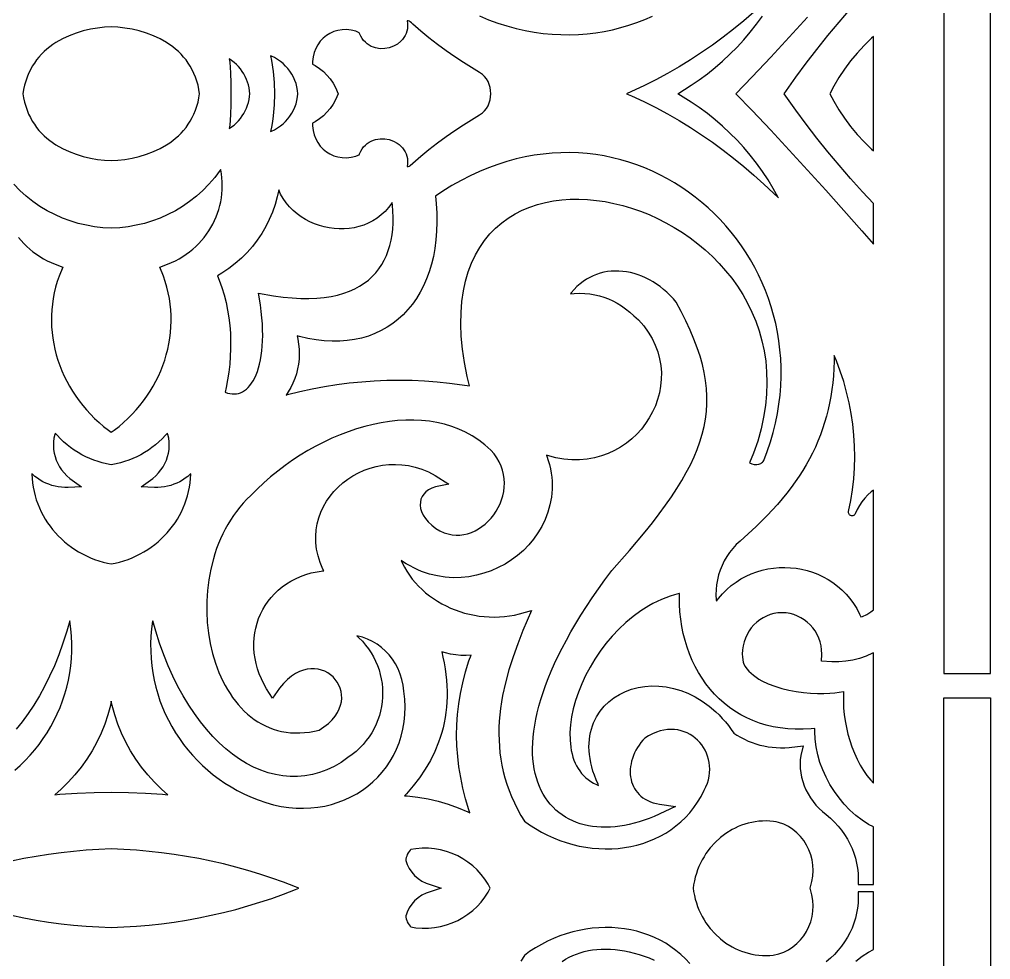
# Model space of a CAD drawing. Extents: x -375 to 375, y -1025 to 1025.
# Drawn here: x -207.8 to -125, y -717.9 to -637.7 of the extents above; entities that cross this region are included whole.
import ezdxf

# ---------------------------------------------------------------- set-up
doc = ezdxf.new("R2010")
doc.units = 0
doc.layers.add('LAYER_10', color=1, linetype='CONTINUOUS')

msp = doc.modelspace()

# ---------------------------------------------------------------- linework, layer by layer
at = {"layer": 'LAYER_10'}
for points in [[(-129.002, -693.463), (-125.002, -693.463), (-125.002, -464.039), (-129.002, -464.039)], [(-178.724, -639.09), (-178.821, -638.876), (-178.849, -638.795), (-179.145, -638.678), (-179.547, -638.577), (-179.939, -638.533), (-180.319, -638.542), (-180.683, -638.6), (-181.03, -638.705), (-181.356, -638.854), (-181.658, -639.043), (-181.933, -639.269), (-182.178, -639.53), (-182.389, -639.823), (-182.563, -640.144), (-182.697, -640.49), (-182.788, -640.859), (-182.832, -641.249), (-182.828, -641.491), (-182.615, -641.601), (-182.251, -641.839), (-181.914, -642.111), (-181.607, -642.415), (-181.33, -642.746), (-181.085, -643.104), (-180.875, -643.485), (-180.652, -643.999), (-180.875, -644.512), (-181.085, -644.893), (-181.33, -645.251), (-181.607, -645.583), (-181.914, -645.886), (-182.251, -646.158), (-182.615, -646.396), (-182.828, -646.507), (-182.832, -646.749), (-182.788, -647.138), (-182.697, -647.508), (-182.563, -647.854), (-182.389, -648.175), (-182.178, -648.467), (-181.933, -648.728), (-181.658, -648.955), (-181.356, -649.144), (-181.03, -649.292), (-180.683, -649.398), (-180.319, -649.456), (-179.939, -649.465), (-179.547, -649.421), (-179.141, -649.319), (-178.941, -649.248), (-178.851, -649.209), (-178.821, -649.121), (-178.724, -648.908), (-178.609, -648.714), (-178.478, -648.538), (-178.332, -648.383), (-178.174, -648.248), (-178.006, -648.132), (-177.829, -648.037), (-177.645, -647.96), (-177.451, -647.901), (-177.072, -647.84), (-176.683, -647.845), (-176.301, -647.914), (-175.936, -648.044), (-175.603, -648.228), (-175.442, -648.348), (-175.296, -648.478), (-175.163, -648.623), (-175.044, -648.781), (-174.942, -648.953), (-174.857, -649.138), (-174.792, -649.335), (-174.748, -649.543), (-174.728, -649.76), (-174.733, -649.985), (-174.761, -650.211), (-174.731, -650.214), (-174.67, -650.204), (-174.593, -650.172), (-174.508, -650.12), (-174.279, -649.92), (-173.61, -649.337), (-172.903, -648.763), (-172.173, -648.204), (-171.431, -647.666), (-170.689, -647.152), (-169.956, -646.666), (-168.581, -645.808), (-168.348, -645.643), (-168.156, -645.459), (-167.995, -645.252), (-167.863, -645.025), (-167.76, -644.782), (-167.688, -644.528), (-167.646, -644.267), (-167.635, -643.999), (-167.646, -643.731), (-167.688, -643.47), (-167.76, -643.215), (-167.863, -642.972), (-167.995, -642.746), (-168.156, -642.539), (-168.348, -642.355), (-168.581, -642.19), (-169.956, -641.332), (-170.689, -640.846), (-171.431, -640.332), (-172.173, -639.794), (-172.903, -639.235), (-173.61, -638.66), (-174.284, -638.073), (-174.402, -637.961), (-174.502, -637.881), (-174.593, -637.825), (-174.67, -637.794), (-174.731, -637.783), (-174.761, -637.786), (-174.733, -638.012), (-174.728, -638.238), (-174.748, -638.455), (-174.792, -638.663), (-174.857, -638.86), (-174.942, -639.045), (-175.044, -639.217), (-175.163, -639.375), (-175.301, -639.525), (-175.597, -639.766), (-175.936, -639.954), (-176.301, -640.084), (-176.683, -640.152), (-177.072, -640.158), (-177.451, -640.097), (-177.645, -640.037), (-177.829, -639.961), (-178.006, -639.865), (-178.174, -639.75), (-178.332, -639.615), (-178.478, -639.459), (-178.609, -639.284)], [(-193.627, -641.122), (-193.831, -640.871), (-194.047, -640.634), (-194.274, -640.41), (-194.511, -640.199), (-194.756, -640.002), (-195.282, -639.639), (-195.835, -639.325), (-196.412, -639.056), (-197.008, -638.83), (-197.614, -638.646), (-198.224, -638.502), (-198.832, -638.395), (-199.43, -638.323), (-200, -638.286), (-200.57, -638.323), (-201.168, -638.395), (-201.776, -638.502), (-202.386, -638.646), (-202.992, -638.83), (-203.588, -639.056), (-204.165, -639.325), (-204.721, -639.64), (-204.984, -639.813), (-205.241, -640), (-205.489, -640.199), (-205.726, -640.41), (-205.953, -640.634), (-206.169, -640.871), (-206.372, -641.122), (-206.563, -641.386), (-206.74, -641.664), (-206.903, -641.956), (-207.051, -642.263), (-207.184, -642.586), (-207.3, -642.925), (-207.398, -643.279), (-207.479, -643.651), (-207.534, -643.999), (-207.479, -644.347), (-207.398, -644.718), (-207.3, -645.073), (-207.184, -645.411), (-207.051, -645.734), (-206.903, -646.042), (-206.74, -646.334), (-206.563, -646.612), (-206.372, -646.876), (-206.169, -647.126), (-205.953, -647.364), (-205.726, -647.588), (-205.489, -647.799), (-205.244, -647.995), (-204.718, -648.359), (-204.165, -648.673), (-203.588, -648.942), (-202.992, -649.168), (-202.386, -649.352), (-201.776, -649.496), (-201.168, -649.603), (-200.57, -649.674), (-200, -649.712), (-199.43, -649.674), (-198.832, -649.603), (-198.224, -649.496), (-197.614, -649.352), (-197.008, -649.168), (-196.412, -648.942), (-195.835, -648.673), (-195.279, -648.357), (-195.016, -648.184), (-194.759, -647.998), (-194.511, -647.799), (-194.274, -647.588), (-194.047, -647.364), (-193.831, -647.126), (-193.627, -646.876), (-193.437, -646.612), (-193.26, -646.334), (-193.097, -646.042), (-192.949, -645.734), (-192.816, -645.411), (-192.7, -645.073), (-192.602, -644.718), (-192.521, -644.347), (-192.466, -643.999), (-192.521, -643.651), (-192.602, -643.279), (-192.7, -642.925), (-192.816, -642.586), (-192.949, -642.263), (-193.097, -641.956), (-193.26, -641.664), (-193.437, -641.386)], [(-135.792, -648.112), (-135.167, -648.727), (-135.002, -648.874), (-135.002, -643.999), (-135.002, -639.124), (-135.167, -639.27), (-135.792, -639.885), (-136.383, -640.529), (-136.939, -641.201), (-137.459, -641.899), (-137.941, -642.622), (-138.385, -643.369), (-138.716, -643.999), (-138.385, -644.629), (-137.941, -645.375), (-137.459, -646.098), (-136.939, -646.796), (-136.383, -647.468)], [(-188.249, -644.491), (-188.208, -644.237), (-188.186, -643.999), (-188.208, -643.76), (-188.249, -643.507), (-188.307, -643.258), (-188.381, -643.014), (-188.472, -642.775), (-188.578, -642.543), (-188.7, -642.317), (-188.837, -642.1), (-188.989, -641.891), (-189.155, -641.692), (-189.334, -641.503), (-189.528, -641.325), (-189.734, -641.158), (-189.935, -641.017), (-189.902, -641.31), (-189.835, -642.207), (-189.801, -643.105), (-189.8, -643.999), (-189.801, -644.893), (-189.835, -645.791), (-189.902, -646.688), (-189.935, -646.981), (-189.734, -646.84), (-189.528, -646.673), (-189.334, -646.495), (-189.155, -646.306), (-188.989, -646.106), (-188.837, -645.897), (-188.7, -645.68), (-188.578, -645.455), (-188.472, -645.223), (-188.381, -644.984), (-188.307, -644.74)], [(-186.407, -647.234), (-186.339, -647.207), (-186.074, -647.075), (-185.82, -646.923), (-185.579, -646.753), (-185.352, -646.565), (-185.14, -646.361), (-184.944, -646.142), (-184.766, -645.908), (-184.605, -645.662), (-184.464, -645.404), (-184.343, -645.136), (-184.244, -644.858), (-184.166, -644.572), (-184.112, -644.279), (-184.084, -643.999), (-184.112, -643.718), (-184.166, -643.425), (-184.244, -643.139), (-184.343, -642.862), (-184.464, -642.593), (-184.605, -642.336), (-184.766, -642.089), (-184.944, -641.856), (-185.14, -641.637), (-185.352, -641.432), (-185.579, -641.245), (-185.82, -641.074), (-186.074, -640.923), (-186.339, -640.791), (-186.407, -640.763), (-186.329, -641.158), (-186.194, -642.1), (-186.115, -643.047), (-186.081, -643.999), (-186.115, -644.951), (-186.194, -645.895), (-186.254, -646.37), (-186.33, -646.842)], [(-144.201, -670.597), (-144.358, -671.591), (-144.579, -672.604), (-144.868, -673.635), (-145.225, -674.683), (-145.554, -675.501), (-145.359, -675.584), (-145.153, -675.633), (-144.953, -675.643), (-144.759, -675.613), (-144.681, -675.587), (-144.603, -675.549), (-144.53, -675.502), (-144.462, -675.444), (-144.401, -675.376), (-144.355, -675.309), (-144.058, -674.525), (-143.787, -673.715), (-143.552, -672.906), (-143.353, -672.101), (-143.189, -671.3), (-143.059, -670.502), (-142.963, -669.71), (-142.9, -668.923), (-142.869, -668.142), (-142.87, -667.368), (-142.901, -666.601), (-142.964, -665.841), (-143.056, -665.091), (-143.177, -664.349), (-143.327, -663.618), (-143.504, -662.896), (-143.709, -662.186), (-143.941, -661.487), (-144.198, -660.8), (-144.481, -660.126), (-144.789, -659.466), (-145.121, -658.819), (-145.477, -658.188), (-145.855, -657.572), (-146.256, -656.972), (-146.678, -656.388), (-147.121, -655.822), (-147.585, -655.274), (-148.068, -654.744), (-148.57, -654.234), (-149.091, -653.743), (-149.63, -653.273), (-150.186, -652.824), (-150.758, -652.397), (-151.346, -651.992), (-151.95, -651.61), (-152.568, -651.252), (-153.2, -650.919), (-153.845, -650.61), (-154.504, -650.326), (-155.174, -650.069), (-155.856, -649.839), (-156.548, -649.636), (-157.251, -649.461), (-157.963, -649.315), (-158.685, -649.198), (-159.414, -649.111), (-160.152, -649.055), (-160.896, -649.029), (-161.648, -649.036), (-162.405, -649.075), (-163.167, -649.147), (-163.934, -649.253), (-164.705, -649.394), (-165.48, -649.569), (-166.257, -649.781), (-167.037, -650.028), (-167.819, -650.313), (-168.601, -650.635), (-169.384, -650.996), (-170.167, -651.396), (-170.949, -651.836), (-171.73, -652.316), (-172.359, -652.737), (-172.293, -653.375), (-172.244, -654.185), (-172.231, -654.973), (-172.254, -655.739), (-172.312, -656.481), (-172.404, -657.198), (-172.531, -657.891), (-172.691, -658.557), (-172.884, -659.197), (-173.109, -659.81), (-173.366, -660.393), (-173.653, -660.948), (-173.971, -661.472), (-174.319, -661.965), (-174.695, -662.426), (-175.1, -662.854), (-175.532, -663.248), (-175.991, -663.607), (-176.476, -663.93), (-176.985, -664.216), (-177.518, -664.464), (-178.074, -664.674), (-178.651, -664.845), (-179.25, -664.976), (-179.869, -665.066), (-180.507, -665.115), (-181.163, -665.123), (-181.837, -665.088), (-182.528, -665.01), (-183.234, -664.888), (-183.957, -664.722), (-184.159, -664.664), (-184.092, -664.95), (-184.022, -665.373), (-183.982, -665.798), (-183.972, -666.223), (-183.99, -666.646), (-184.037, -667.066), (-184.113, -667.481), (-184.216, -667.891), (-184.348, -668.294), (-184.507, -668.688), (-184.693, -669.072), (-184.906, -669.445), (-185.082, -669.71), (-184.968, -669.678), (-183.925, -669.416), (-182.877, -669.185), (-181.823, -668.986), (-180.764, -668.817), (-179.701, -668.679), (-178.635, -668.572), (-177.566, -668.496), (-176.495, -668.451), (-175.423, -668.438), (-174.351, -668.455), (-173.279, -668.504), (-172.208, -668.584), (-171.139, -668.695), (-170.072, -668.837), (-169.46, -668.938), (-169.648, -668.139), (-169.878, -666.939), (-170.043, -665.791), (-170.146, -664.696), (-170.187, -663.653), (-170.171, -662.661), (-170.097, -661.72), (-169.969, -660.829), (-169.788, -659.987), (-169.556, -659.196), (-169.276, -658.453), (-168.949, -657.759), (-168.578, -657.115), (-168.165, -656.519), (-167.713, -655.971), (-167.223, -655.471), (-166.699, -655.02), (-166.144, -654.615), (-165.559, -654.258), (-164.947, -653.946), (-164.311, -653.68), (-163.653, -653.459), (-162.976, -653.282), (-162.281, -653.148), (-161.571, -653.057), (-160.849, -653.007), (-160.116, -652.998), (-159.375, -653.029), (-158.628, -653.1), (-157.877, -653.21), (-157.124, -653.358), (-156.371, -653.543), (-155.62, -653.766), (-154.875, -654.025), (-154.136, -654.319), (-153.406, -654.649), (-152.687, -655.013), (-151.981, -655.411), (-151.291, -655.842), (-150.618, -656.307), (-149.966, -656.803), (-149.335, -657.332), (-148.729, -657.891), (-148.15, -658.481), (-147.599, -659.102), (-147.08, -659.751), (-146.593, -660.43), (-146.143, -661.137), (-145.73, -661.872), (-145.358, -662.634), (-145.029, -663.422), (-144.744, -664.236), (-144.506, -665.076), (-144.319, -665.939), (-144.183, -666.827), (-144.101, -667.737), (-144.075, -668.669), (-144.108, -669.623)], [(-176.937, -658.581), (-176.723, -658.201), (-176.537, -657.803), (-176.377, -657.386), (-176.243, -656.952), (-176.135, -656.501), (-176.053, -656.035), (-175.996, -655.553), (-175.965, -655.058), (-175.958, -654.549), (-175.976, -654.029), (-176.017, -653.499), (-176.043, -653.288), (-176.07, -653.331), (-176.348, -653.704), (-176.652, -654.042), (-176.98, -654.344), (-177.328, -654.611), (-177.695, -654.844), (-178.077, -655.043), (-178.472, -655.207), (-178.879, -655.339), (-179.294, -655.437), (-179.715, -655.504), (-180.141, -655.539), (-180.568, -655.543), (-180.995, -655.516), (-181.42, -655.459), (-181.841, -655.373), (-182.255, -655.257), (-182.66, -655.112), (-183.055, -654.938), (-183.437, -654.737), (-183.803, -654.507), (-184.152, -654.249), (-184.482, -653.965), (-184.789, -653.653), (-185.072, -653.314), (-185.328, -652.949), (-185.554, -652.559), (-185.718, -652.21), (-185.847, -652.796), (-186.036, -653.457), (-186.263, -654.103), (-186.528, -654.732), (-186.832, -655.342), (-187.173, -655.931), (-187.55, -656.497), (-187.965, -657.039), (-188.415, -657.555), (-188.901, -658.042), (-189.423, -658.5), (-189.979, -658.925), (-190.569, -659.317), (-190.949, -659.534), (-190.799, -659.899), (-190.574, -660.532), (-190.379, -661.172), (-190.214, -661.817), (-190.079, -662.466), (-189.973, -663.12), (-189.894, -663.778), (-189.843, -664.438), (-189.819, -665.1), (-189.821, -665.763), (-189.848, -666.426), (-189.9, -667.089), (-189.976, -667.752), (-190.075, -668.413), (-190.198, -669.071), (-190.286, -669.474), (-190.085, -669.544), (-189.885, -669.592), (-189.691, -669.618), (-189.504, -669.622), (-189.322, -669.605), (-189.145, -669.568), (-188.973, -669.51), (-188.805, -669.431), (-188.642, -669.331), (-188.482, -669.209), (-188.327, -669.064), (-188.178, -668.896), (-188.035, -668.705), (-187.898, -668.491), (-187.77, -668.253), (-187.65, -667.992), (-187.539, -667.708), (-187.439, -667.401), (-187.35, -667.071), (-187.273, -666.719), (-187.208, -666.345), (-187.156, -665.948), (-187.118, -665.53), (-187.094, -665.091), (-187.085, -664.63), (-187.091, -664.149), (-187.113, -663.647), (-187.152, -663.125), (-187.208, -662.583), (-187.282, -662.021), (-187.442, -661.007), (-186.168, -661.235), (-185.353, -661.349), (-184.577, -661.426), (-183.838, -661.467), (-183.138, -661.474), (-182.474, -661.447), (-181.846, -661.388), (-181.255, -661.298), (-180.699, -661.178), (-180.178, -661.029), (-179.691, -660.853), (-179.238, -660.65), (-178.818, -660.423), (-178.429, -660.171), (-178.072, -659.896), (-177.745, -659.599), (-177.447, -659.28), (-177.178, -658.941)], [(-151.863, -704.809), (-153.689, -705.659), (-154.123, -705.835), (-154.552, -705.992), (-154.977, -706.131), (-155.398, -706.251), (-155.815, -706.354), (-156.228, -706.438), (-156.635, -706.504), (-157.036, -706.552), (-157.432, -706.582), (-157.821, -706.594), (-158.203, -706.588), (-158.578, -706.564), (-158.945, -706.523), (-159.303, -706.463), (-159.653, -706.385), (-159.994, -706.289), (-160.325, -706.176), (-160.646, -706.044), (-160.956, -705.894), (-161.255, -705.727), (-161.541, -705.542), (-161.815, -705.339), (-162.076, -705.119), (-162.324, -704.882), (-162.557, -704.627), (-162.775, -704.355), (-162.977, -704.067), (-163.164, -703.762), (-163.335, -703.441), (-163.488, -703.104), (-163.625, -702.752), (-163.744, -702.383), (-163.845, -702), (-163.928, -701.601), (-163.992, -701.188), (-164.037, -700.76), (-164.062, -700.317), (-164.068, -699.859), (-164.054, -699.387), (-164.02, -698.901), (-163.964, -698.4), (-163.888, -697.885), (-163.79, -697.356), (-163.67, -696.813), (-163.528, -696.255), (-163.363, -695.684), (-163.176, -695.098), (-162.964, -694.499), (-162.729, -693.886), (-162.469, -693.259), (-162.185, -692.619), (-161.876, -691.964), (-161.541, -691.296), (-161.18, -690.615), (-160.793, -689.92), (-160.379, -689.212), (-159.937, -688.49), (-159.468, -687.755), (-158.971, -687.006), (-158.446, -686.245), (-157.891, -685.47), (-157.301, -684.674), (-155.802, -682.971), (-154.461, -681.37), (-153.847, -680.602), (-153.27, -679.852), (-152.73, -679.119), (-152.229, -678.401), (-151.765, -677.698), (-151.34, -677.007), (-150.953, -676.328), (-150.605, -675.659), (-150.294, -674.998), (-150.023, -674.344), (-149.79, -673.695), (-149.595, -673.049), (-149.439, -672.406), (-149.321, -671.762), (-149.242, -671.117), (-149.202, -670.469), (-149.2, -669.815), (-149.237, -669.153), (-149.314, -668.482), (-149.43, -667.801), (-149.587, -667.106), (-149.783, -666.397), (-150.021, -665.673), (-150.299, -664.93), (-150.619, -664.169), (-150.981, -663.387), (-151.385, -662.583), (-151.817, -661.781), (-152.058, -661.499), (-152.326, -661.214), (-152.603, -660.946), (-152.889, -660.696), (-153.183, -660.464), (-153.484, -660.25), (-153.792, -660.054), (-154.105, -659.876), (-154.422, -659.716), (-154.744, -659.576), (-155.068, -659.454), (-155.395, -659.352), (-155.722, -659.268), (-156.051, -659.204), (-156.379, -659.16), (-156.706, -659.136), (-157.031, -659.132), (-157.353, -659.147), (-157.672, -659.183), (-157.987, -659.24), (-158.298, -659.317), (-158.602, -659.415), (-158.901, -659.534), (-159.193, -659.674), (-159.477, -659.836), (-159.753, -660.02), (-160.021, -660.225), (-160.279, -660.454), (-160.527, -660.705), (-160.764, -660.98), (-160.826, -661.063), (-160.515, -661.041), (-160.054, -661.031), (-159.611, -661.045), (-159.184, -661.085), (-158.77, -661.15), (-158.369, -661.242), (-157.978, -661.361), (-157.597, -661.507), (-157.224, -661.68), (-156.858, -661.88), (-156.496, -662.107), (-156.136, -662.361), (-155.777, -662.643), (-155.417, -662.952), (-155.045, -663.296), (-154.591, -663.812), (-154.2, -664.346), (-153.869, -664.896), (-153.599, -665.46), (-153.387, -666.034), (-153.231, -666.616), (-153.131, -667.201), (-153.084, -667.787), (-153.09, -668.371), (-153.145, -668.95), (-153.249, -669.52), (-153.399, -670.079), (-153.593, -670.625), (-153.831, -671.153), (-154.11, -671.662), (-154.428, -672.149), (-154.785, -672.611), (-155.177, -673.046), (-155.604, -673.449), (-156.064, -673.82), (-156.556, -674.154), (-157.076, -674.449), (-157.625, -674.702), (-158.2, -674.911), (-158.799, -675.071), (-159.421, -675.181), (-160.063, -675.237), (-160.724, -675.237), (-161.402, -675.178), (-162.094, -675.058), (-162.799, -674.873), (-162.872, -674.847), (-162.841, -674.93), (-162.724, -675.291), (-162.625, -675.651), (-162.545, -676.009), (-162.482, -676.364), (-162.438, -676.717), (-162.41, -677.066), (-162.399, -677.413), (-162.404, -677.756), (-162.426, -678.095), (-162.463, -678.433), (-162.582, -679.085), (-162.759, -679.719), (-162.991, -680.331), (-163.274, -680.916), (-163.605, -681.475), (-163.98, -682.004), (-164.397, -682.501), (-164.852, -682.964), (-165.342, -683.392), (-165.864, -683.781), (-166.416, -684.132), (-166.993, -684.44), (-167.593, -684.705), (-168.214, -684.923), (-168.851, -685.094), (-169.502, -685.214), (-170.165, -685.282), (-170.835, -685.295), (-171.51, -685.252), (-172.187, -685.149), (-172.861, -684.985), (-173.528, -684.759), (-173.862, -684.62), (-174.192, -684.465), (-174.518, -684.294), (-174.841, -684.105), (-175.16, -683.9), (-175.272, -683.82), (-175.181, -684.03), (-174.998, -684.395), (-174.794, -684.748), (-174.57, -685.088), (-174.328, -685.415), (-174.067, -685.728), (-173.79, -686.028), (-173.496, -686.313), (-173.188, -686.585), (-172.864, -686.841), (-172.527, -687.082), (-172.178, -687.307), (-171.816, -687.516), (-171.444, -687.709), (-171.062, -687.885), (-170.671, -688.044), (-170.271, -688.186), (-169.865, -688.309), (-169.452, -688.415), (-169.034, -688.501), (-168.612, -688.569), (-168.186, -688.617), (-167.758, -688.646), (-167.329, -688.654), (-166.898, -688.643), (-166.468, -688.611), (-166.039, -688.557), (-165.613, -688.483), (-165.189, -688.387), (-164.151, -688.095), (-164.89, -689.815), (-165.334, -690.933), (-165.735, -692.046), (-166.086, -693.154), (-166.384, -694.256), (-166.624, -695.356), (-166.72, -695.901), (-166.8, -696.446), (-166.862, -696.99), (-166.907, -697.533), (-166.934, -698.075), (-166.942, -698.616), (-166.931, -699.156), (-166.9, -699.694), (-166.848, -700.232), (-166.774, -700.769), (-166.679, -701.305), (-166.562, -701.84), (-166.421, -702.375), (-166.257, -702.909), (-166.068, -703.443), (-165.854, -703.977), (-165.614, -704.51), (-165.348, -705.043), (-165.055, -705.576), (-164.763, -706.061), (-164.324, -706.377), (-163.827, -706.699), (-163.318, -706.994), (-162.799, -707.261), (-162.27, -707.502), (-161.733, -707.715), (-161.189, -707.9), (-160.64, -708.059), (-160.087, -708.189), (-159.532, -708.293), (-158.976, -708.368), (-158.42, -708.415), (-157.866, -708.435), (-157.314, -708.427), (-156.767, -708.391), (-156.226, -708.326), (-155.692, -708.234), (-155.167, -708.113), (-154.651, -707.965), (-154.147, -707.788), (-153.655, -707.583), (-153.177, -707.349), (-152.713, -707.088), (-152.267, -706.798), (-151.838, -706.479), (-151.427, -706.132), (-151.037, -705.756), (-150.668, -705.351), (-150.322, -704.917), (-149.999, -704.454), (-149.701, -703.962), (-149.427, -703.434), (-149.278, -703.128), (-149.161, -702.829), (-149.071, -702.53), (-149.008, -702.233), (-148.971, -701.938), (-148.958, -701.646), (-148.968, -701.359), (-149.002, -701.077), (-149.057, -700.801), (-149.134, -700.533), (-149.231, -700.274), (-149.348, -700.025), (-149.483, -699.788), (-149.636, -699.563), (-149.806, -699.351), (-149.992, -699.154), (-150.193, -698.974), (-150.408, -698.81), (-150.637, -698.665), (-150.879, -698.539), (-151.132, -698.434), (-151.397, -698.351), (-151.672, -698.29), (-151.957, -698.254), (-152.251, -698.243), (-152.554, -698.258), (-152.866, -698.302), (-153.185, -698.375), (-153.511, -698.479), (-153.843, -698.615), (-154.181, -698.786), (-154.496, -698.975), (-154.659, -699.152), (-154.831, -699.362), (-154.988, -699.578), (-155.13, -699.798), (-155.258, -700.022), (-155.37, -700.25), (-155.468, -700.479), (-155.551, -700.711), (-155.618, -700.942), (-155.671, -701.173), (-155.708, -701.404), (-155.731, -701.632), (-155.738, -701.857), (-155.73, -702.078), (-155.708, -702.295), (-155.67, -702.507), (-155.617, -702.713), (-155.55, -702.912), (-155.467, -703.104), (-155.37, -703.288), (-155.257, -703.464), (-155.129, -703.632), (-154.986, -703.789), (-154.826, -703.937), (-154.651, -704.075), (-154.458, -704.201), (-154.248, -704.315), (-154.02, -704.416), (-153.774, -704.503), (-153.51, -704.575), (-153.227, -704.631)], [(-136.923, -678.717), (-136.778, -677.788), (-136.674, -676.857), (-136.61, -675.925), (-136.586, -674.992), (-136.602, -674.06), (-136.658, -673.13), (-136.754, -672.204), (-136.889, -671.282), (-137.064, -670.367), (-137.278, -669.458), (-137.531, -668.557), (-137.823, -667.666), (-138.153, -666.785), (-138.338, -666.351), (-138.345, -666.835), (-138.371, -667.454), (-138.412, -668.063), (-138.469, -668.661), (-138.542, -669.249), (-138.631, -669.827), (-138.737, -670.396), (-138.859, -670.956), (-138.998, -671.508), (-139.154, -672.051), (-139.327, -672.587), (-139.517, -673.116), (-139.724, -673.637), (-139.949, -674.152), (-140.191, -674.661), (-140.451, -675.165), (-140.728, -675.663), (-141.024, -676.156), (-141.337, -676.645), (-141.669, -677.13), (-142.019, -677.612), (-142.387, -678.09), (-142.774, -678.566), (-143.18, -679.041), (-144.045, -679.983), (-144.987, -680.923), (-146.009, -681.867), (-146.372, -682.166), (-146.694, -682.473), (-146.99, -682.798), (-147.261, -683.14), (-147.504, -683.499), (-147.72, -683.871), (-147.908, -684.256), (-148.068, -684.652), (-148.199, -685.057), (-148.301, -685.471), (-148.372, -685.891), (-148.414, -686.316), (-148.424, -686.745), (-148.403, -687.176), (-148.387, -687.302), (-148.21, -687.061), (-147.868, -686.663), (-147.504, -686.298), (-147.118, -685.966), (-146.714, -685.667), (-146.293, -685.4), (-145.857, -685.166), (-145.409, -684.964), (-144.95, -684.795), (-144.482, -684.658), (-144.007, -684.552), (-143.527, -684.478), (-143.044, -684.436), (-142.559, -684.425), (-142.075, -684.445), (-141.594, -684.496), (-141.117, -684.578), (-140.646, -684.691), (-140.183, -684.834), (-139.73, -685.008), (-139.288, -685.213), (-138.861, -685.448), (-138.449, -685.713), (-138.055, -686.009), (-137.68, -686.334), (-137.327, -686.69), (-136.998, -687.075), (-136.695, -687.49), (-136.42, -687.934), (-136.174, -688.407), (-136.073, -688.645), (-135.918, -688.596), (-135.55, -688.425), (-135.212, -688.211), (-135.002, -688.036), (-135.002, -677.824), (-135.183, -677.967), (-135.469, -678.231), (-135.733, -678.516), (-135.973, -678.819), (-136.187, -679.14), (-136.375, -679.478), (-136.542, -679.841), (-136.574, -679.898), (-136.612, -679.943), (-136.656, -679.977), (-136.704, -680.001), (-136.755, -680.015), (-136.807, -680.02), (-136.859, -680.016), (-136.909, -680.003), (-136.957, -679.983), (-137.001, -679.954), (-137.04, -679.919), (-137.073, -679.876), (-137.097, -679.828), (-137.112, -679.773), (-137.117, -679.713), (-137.11, -679.649)], [(-178.382, -672.392), (-179.087, -672.599), (-179.791, -672.837), (-180.493, -673.105), (-181.189, -673.401), (-181.879, -673.725), (-182.562, -674.076), (-183.235, -674.453), (-183.897, -674.854), (-184.547, -675.28), (-185.183, -675.728), (-185.803, -676.198), (-186.407, -676.689), (-186.991, -677.2), (-187.556, -677.73), (-188.104, -678.284), (-188.435, -678.608), (-188.745, -678.938), (-189.039, -679.28), (-189.317, -679.634), (-189.581, -679.999), (-189.83, -680.375), (-190.064, -680.76), (-190.283, -681.155), (-190.488, -681.559), (-190.678, -681.97), (-190.854, -682.389), (-191.015, -682.815), (-191.162, -683.247), (-191.294, -683.682), (-191.518, -684.573), (-191.685, -685.476), (-191.798, -686.388), (-191.856, -687.304), (-191.86, -688.218), (-191.813, -689.126), (-191.713, -690.022), (-191.562, -690.9), (-191.362, -691.756), (-191.113, -692.584), (-190.815, -693.382), (-190.65, -693.763), (-190.473, -694.136), (-190.284, -694.498), (-190.084, -694.849), (-189.872, -695.188), (-189.65, -695.514), (-189.417, -695.827), (-189.174, -696.125), (-188.92, -696.409), (-188.656, -696.678), (-188.382, -696.932), (-188.097, -697.169), (-187.803, -697.389), (-187.499, -697.592), (-187.185, -697.776), (-186.861, -697.943), (-186.528, -698.09), (-186.185, -698.218), (-185.832, -698.326), (-185.47, -698.413), (-185.098, -698.479), (-184.716, -698.523), (-184.324, -698.545), (-183.922, -698.543), (-183.511, -698.517), (-183.089, -698.467), (-182.658, -698.391), (-182.261, -698.299), (-181.859, -698.035), (-181.485, -697.737), (-181.171, -697.431), (-180.913, -697.121), (-180.707, -696.808), (-180.55, -696.496), (-180.44, -696.185), (-180.372, -695.879), (-180.345, -695.577), (-180.355, -695.282), (-180.4, -694.996), (-180.479, -694.72), (-180.59, -694.457), (-180.73, -694.208), (-180.897, -693.977), (-181.09, -693.766), (-181.307, -693.578), (-181.544, -693.415), (-181.8, -693.279), (-182.073, -693.173), (-182.36, -693.099), (-182.66, -693.06), (-182.97, -693.058), (-183.29, -693.096), (-183.618, -693.176), (-183.952, -693.301), (-184.291, -693.475), (-184.633, -693.702), (-184.975, -693.984), (-185.315, -694.326), (-185.651, -694.73), (-186.24, -695.572), (-186.749, -694.789), (-186.991, -694.364), (-187.201, -693.933), (-187.382, -693.497), (-187.532, -693.059), (-187.652, -692.619), (-187.742, -692.179), (-187.803, -691.739), (-187.835, -691.302), (-187.838, -690.867), (-187.813, -690.437), (-187.76, -690.013), (-187.679, -689.596), (-187.571, -689.187), (-187.435, -688.787), (-187.273, -688.399), (-187.085, -688.022), (-186.871, -687.659), (-186.632, -687.31), (-186.367, -686.977), (-186.078, -686.661), (-185.765, -686.363), (-185.428, -686.085), (-185.068, -685.827), (-184.686, -685.592), (-184.281, -685.379), (-183.855, -685.191), (-183.407, -685.028), (-182.939, -684.892), (-182.451, -684.784), (-181.943, -684.704), (-181.879, -684.698), (-181.954, -684.555), (-182.191, -683.989), (-182.368, -683.424), (-182.488, -682.863), (-182.552, -682.308), (-182.563, -681.76), (-182.522, -681.224), (-182.433, -680.7), (-182.297, -680.191), (-182.116, -679.7), (-181.895, -679.227), (-181.635, -678.776), (-181.338, -678.347), (-181.007, -677.943), (-180.644, -677.565), (-180.252, -677.215), (-179.833, -676.895), (-179.389, -676.607), (-178.922, -676.352), (-178.435, -676.132), (-177.93, -675.949), (-177.408, -675.805), (-176.874, -675.701), (-176.327, -675.64), (-175.772, -675.624), (-175.211, -675.654), (-174.645, -675.732), (-174.077, -675.86), (-173.51, -676.041), (-172.947, -676.275), (-172.389, -676.564), (-171.197, -677.315), (-172.34, -677.548), (-172.664, -677.661), (-172.94, -677.805), (-173.169, -677.976), (-173.351, -678.168), (-173.489, -678.379), (-173.585, -678.607), (-173.639, -678.85), (-173.65, -679.108), (-173.615, -679.379), (-173.532, -679.662), (-173.398, -679.953), (-173.21, -680.247), (-172.966, -680.54), (-172.663, -680.828), (-172.305, -681.104), (-171.965, -681.301), (-171.621, -681.455), (-171.278, -681.565), (-170.937, -681.635), (-170.598, -681.666), (-170.262, -681.659), (-169.931, -681.618), (-169.605, -681.543), (-169.286, -681.436), (-168.976, -681.298), (-168.675, -681.132), (-168.387, -680.938), (-168.111, -680.72), (-167.852, -680.478), (-167.609, -680.215), (-167.385, -679.932), (-167.182, -679.632), (-167.001, -679.317), (-166.843, -678.989), (-166.712, -678.649), (-166.607, -678.301), (-166.53, -677.946), (-166.483, -677.586), (-166.467, -677.223), (-166.484, -676.859), (-166.535, -676.495), (-166.621, -676.133), (-166.744, -675.774), (-166.906, -675.42), (-167.109, -675.073), (-167.354, -674.733), (-167.641, -674.405), (-168.138, -673.962), (-168.663, -673.559), (-169.21, -673.202), (-169.776, -672.888), (-170.362, -672.617), (-170.966, -672.389), (-171.586, -672.201), (-172.221, -672.053), (-172.871, -671.945), (-173.532, -671.875), (-174.204, -671.842), (-174.886, -671.847), (-175.576, -671.887), (-176.272, -671.963), (-176.972, -672.073), (-177.676, -672.216)], [(-195.199, -674.965), (-195.125, -674.659), (-195.078, -674.347), (-195.06, -674.033), (-195.069, -673.717), (-195.106, -673.401), (-195.173, -673.087), (-195.215, -672.951), (-195.383, -673.149), (-195.653, -673.437), (-195.934, -673.708), (-196.226, -673.962), (-196.529, -674.2), (-196.84, -674.42), (-197.161, -674.624), (-197.489, -674.81), (-197.825, -674.98), (-198.167, -675.133), (-198.515, -675.269), (-198.868, -675.389), (-199.225, -675.491), (-199.587, -675.577), (-200, -675.656), (-200.413, -675.577), (-200.774, -675.491), (-201.132, -675.389), (-201.485, -675.269), (-201.833, -675.133), (-202.175, -674.98), (-202.511, -674.81), (-202.839, -674.624), (-203.159, -674.42), (-203.471, -674.2), (-203.773, -673.962), (-204.066, -673.708), (-204.347, -673.437), (-204.617, -673.149), (-204.785, -672.951), (-204.827, -673.087), (-204.893, -673.401), (-204.931, -673.717), (-204.94, -674.033), (-204.922, -674.347), (-204.875, -674.659), (-204.801, -674.965), (-204.7, -675.265), (-204.573, -675.556), (-204.419, -675.837), (-204.239, -676.106), (-204.034, -676.361), (-203.803, -676.6), (-203.548, -676.822), (-202.546, -677.545), (-203.689, -677.607), (-203.972, -677.604), (-204.252, -677.584), (-204.529, -677.546), (-204.802, -677.49), (-205.069, -677.418), (-205.331, -677.33), (-205.586, -677.225), (-205.834, -677.104), (-206.074, -676.969), (-206.304, -676.818), (-206.525, -676.652), (-206.735, -676.472), (-206.77, -676.438), (-206.77, -676.456), (-206.751, -676.835), (-206.715, -677.208), (-206.66, -677.577), (-206.589, -677.941), (-206.5, -678.298), (-206.395, -678.65), (-206.273, -678.995), (-206.136, -679.333), (-205.984, -679.663), (-205.816, -679.986), (-205.634, -680.301), (-205.438, -680.606), (-205.228, -680.903), (-205.005, -681.19), (-204.768, -681.468), (-204.52, -681.734), (-204.259, -681.99), (-203.986, -682.235), (-203.702, -682.468), (-203.407, -682.688), (-203.102, -682.897), (-202.786, -683.092), (-202.461, -683.273), (-202.127, -683.441), (-201.784, -683.594), (-201.432, -683.733), (-201.072, -683.856), (-200.705, -683.964), (-200.331, -684.056), (-200, -684.121), (-199.669, -684.056), (-199.295, -683.964), (-198.928, -683.856), (-198.568, -683.733), (-198.216, -683.594), (-197.873, -683.441), (-197.539, -683.273), (-197.214, -683.092), (-196.898, -682.897), (-196.593, -682.688), (-196.298, -682.468), (-196.014, -682.235), (-195.741, -681.99), (-195.48, -681.734), (-195.231, -681.468), (-194.995, -681.19), (-194.772, -680.903), (-194.562, -680.606), (-194.366, -680.301), (-194.184, -679.986), (-194.016, -679.663), (-193.864, -679.333), (-193.727, -678.995), (-193.605, -678.65), (-193.5, -678.298), (-193.411, -677.941), (-193.34, -677.577), (-193.285, -677.208), (-193.249, -676.835), (-193.23, -676.456), (-193.23, -676.438), (-193.265, -676.472), (-193.475, -676.652), (-193.696, -676.818), (-193.926, -676.969), (-194.166, -677.104), (-194.414, -677.225), (-194.669, -677.33), (-194.931, -677.418), (-195.198, -677.49), (-195.471, -677.546), (-195.748, -677.584), (-196.028, -677.604), (-196.311, -677.607), (-197.454, -677.545), (-196.452, -676.822), (-196.196, -676.6), (-195.966, -676.361), (-195.761, -676.106), (-195.581, -675.837), (-195.427, -675.556), (-195.3, -675.265)], [(-136.532, -709.222), (-136.429, -709.646), (-136.354, -710.075), (-136.307, -710.509), (-136.289, -710.946), (-136.298, -711.385), (-136.307, -711.48), (-135.002, -711.48), (-135, -706.557), (-135.404, -706.345), (-135.962, -705.984), (-136.495, -705.574), (-137, -705.119), (-137.476, -704.623), (-137.92, -704.091), (-138.328, -703.529), (-138.699, -702.939), (-139.029, -702.326), (-139.315, -701.696), (-139.556, -701.051), (-139.747, -700.397), (-139.885, -699.738), (-139.969, -699.077), (-139.993, -698.424), (-139.983, -698.152), (-140.312, -698.189), (-140.994, -698.227), (-141.659, -698.228), (-142.306, -698.191), (-142.936, -698.119), (-143.547, -698.012), (-144.14, -697.871), (-144.713, -697.697), (-145.267, -697.49), (-145.801, -697.253), (-146.313, -696.985), (-146.805, -696.688), (-147.275, -696.363), (-147.722, -696.011), (-148.147, -695.633), (-148.549, -695.23), (-148.927, -694.803), (-149.281, -694.353), (-149.611, -693.882), (-149.917, -693.39), (-150.197, -692.879), (-150.452, -692.348), (-150.681, -691.801), (-150.884, -691.236), (-151.06, -690.656), (-151.21, -690.062), (-151.333, -689.454), (-151.428, -688.834), (-151.495, -688.202), (-151.534, -687.559), (-151.545, -686.907), (-151.537, -686.646), (-151.561, -686.652), (-151.949, -686.756), (-152.331, -686.876), (-152.708, -687.013), (-153.078, -687.164), (-153.443, -687.33), (-153.801, -687.511), (-154.151, -687.704), (-154.838, -688.133), (-155.494, -688.609), (-156.121, -689.129), (-156.716, -689.689), (-157.278, -690.284), (-157.806, -690.91), (-158.297, -691.562), (-158.751, -692.236), (-159.166, -692.927), (-159.539, -693.631), (-159.87, -694.343), (-160.157, -695.058), (-160.398, -695.772), (-160.592, -696.479), (-160.738, -697.176), (-160.835, -697.856), (-160.88, -698.517), (-160.874, -699.151), (-160.815, -699.76), (-160.766, -700.046), (-160.704, -700.326), (-160.628, -700.597), (-160.538, -700.857), (-160.435, -701.107), (-160.318, -701.345), (-160.188, -701.572), (-160.044, -701.788), (-159.885, -701.991), (-159.713, -702.182), (-159.525, -702.361), (-159.323, -702.527), (-159.105, -702.679), (-158.871, -702.818), (-158.621, -702.943), (-158.43, -703.021), (-158.485, -702.908), (-158.649, -702.531), (-158.793, -702.159), (-158.916, -701.793), (-159.02, -701.433), (-159.104, -701.08), (-159.169, -700.732), (-159.216, -700.392), (-159.244, -700.058), (-159.255, -699.731), (-159.247, -699.412), (-159.223, -699.101), (-159.182, -698.797), (-159.125, -698.502), (-159.052, -698.215), (-158.963, -697.937), (-158.86, -697.668), (-158.742, -697.409), (-158.609, -697.155), (-158.309, -696.69), (-157.957, -696.263), (-157.561, -695.88), (-157.125, -695.543), (-156.652, -695.251), (-156.148, -695.008), (-155.616, -694.813), (-155.06, -694.668), (-154.483, -694.575), (-153.89, -694.534), (-153.284, -694.547), (-152.67, -694.615), (-152.05, -694.739), (-151.429, -694.921), (-150.811, -695.162), (-150.198, -695.464), (-149.596, -695.826), (-149.008, -696.252), (-148.44, -696.739), (-148.16, -697.011), (-147.889, -697.296), (-147.624, -697.598), (-147.366, -697.917), (-147.115, -698.253), (-146.909, -698.551), (-146.639, -698.728), (-146.323, -698.915), (-146.002, -699.083), (-145.677, -699.232), (-145.347, -699.363), (-145.013, -699.477), (-144.675, -699.573), (-144.333, -699.652), (-143.986, -699.714), (-143.634, -699.76), (-143.277, -699.789), (-142.916, -699.803), (-142.55, -699.801), (-142.182, -699.783), (-140.99, -699.655), (-141.177, -700.456), (-141.229, -700.825), (-141.249, -701.197), (-141.237, -701.571), (-141.196, -701.946), (-141.125, -702.318), (-141.027, -702.686), (-140.9, -703.049), (-140.748, -703.404), (-140.57, -703.749), (-140.369, -704.081), (-140.144, -704.4), (-139.898, -704.703), (-139.632, -704.988), (-139.346, -705.252), (-139.029, -705.506), (-138.665, -705.817), (-138.324, -706.147), (-138.008, -706.491), (-137.717, -706.848), (-137.453, -707.218), (-137.215, -707.6), (-137.004, -707.992), (-136.819, -708.394), (-136.662, -708.804)], [(-139.977, -689.843), (-140.173, -689.571), (-140.392, -689.321), (-140.634, -689.093), (-140.895, -688.89), (-141.175, -688.714), (-141.471, -688.566), (-141.783, -688.447), (-142.107, -688.361), (-142.444, -688.307), (-142.791, -688.289), (-143.138, -688.307), (-143.475, -688.361), (-143.8, -688.447), (-144.111, -688.566), (-144.407, -688.714), (-144.687, -688.89), (-144.949, -689.093), (-145.19, -689.321), (-145.409, -689.571), (-145.605, -689.843), (-145.775, -690.134), (-145.918, -690.443), (-146.033, -690.767), (-146.116, -691.105), (-146.168, -691.456), (-146.186, -691.818), (-146.175, -692.06), (-146.146, -692.292), (-146.1, -692.509), (-146.05, -692.68), (-145.932, -692.871), (-145.781, -693.075), (-145.611, -693.268), (-145.423, -693.451), (-145.219, -693.625), (-144.999, -693.788), (-144.765, -693.941), (-144.52, -694.083), (-143.984, -694.343), (-143.414, -694.562), (-142.815, -694.744), (-142.199, -694.891), (-141.575, -695.005), (-140.955, -695.087), (-140.348, -695.14), (-139.766, -695.167), (-139.218, -695.169), (-138.717, -695.15), (-138.272, -695.112), (-137.535, -695.006), (-137.552, -695.889), (-137.533, -696.419), (-137.485, -696.964), (-137.408, -697.518), (-137.304, -698.077), (-137.173, -698.637), (-137.015, -699.192), (-136.831, -699.739), (-136.622, -700.272), (-136.388, -700.787), (-136.13, -701.281), (-135.85, -701.748), (-135.547, -702.183), (-135.223, -702.584), (-135.002, -702.815), (-135.002, -691.711), (-135.074, -691.749), (-135.618, -691.987), (-136.18, -692.181), (-136.757, -692.328), (-137.345, -692.43), (-137.941, -692.483), (-138.542, -692.489), (-139.428, -692.423), (-139.397, -691.817), (-139.414, -691.456), (-139.466, -691.105), (-139.55, -690.767), (-139.664, -690.443), (-139.807, -690.134)], [(-175.932, -700.456), (-175.677, -699.93), (-175.458, -699.382), (-175.275, -698.811), (-175.13, -698.22), (-175.026, -697.608), (-174.963, -696.977), (-174.942, -696.328), (-174.967, -695.66), (-175.038, -694.971), (-175.107, -694.465), (-175.214, -693.982), (-175.359, -693.518), (-175.541, -693.074), (-175.758, -692.654), (-176.009, -692.258), (-176.292, -691.89), (-176.605, -691.551), (-176.948, -691.244), (-177.319, -690.972), (-177.717, -690.735), (-178.14, -690.537), (-178.587, -690.379), (-179.049, -690.266), (-178.88, -690.419), (-178.584, -690.722), (-178.311, -691.039), (-178.062, -691.368), (-177.835, -691.709), (-177.633, -692.061), (-177.453, -692.422), (-177.297, -692.79), (-177.165, -693.166), (-177.056, -693.547), (-176.971, -693.934), (-176.909, -694.323), (-176.871, -694.715), (-176.856, -695.109), (-176.865, -695.502), (-176.898, -695.895), (-176.954, -696.285), (-177.034, -696.673), (-177.137, -697.056), (-177.264, -697.433), (-177.414, -697.804), (-177.589, -698.167), (-177.786, -698.521), (-178.007, -698.865), (-178.252, -699.198), (-178.52, -699.519), (-178.812, -699.826), (-179.127, -700.118), (-179.465, -700.395), (-179.821, -700.651), (-180.404, -701.051), (-181.004, -701.397), (-181.613, -701.684), (-182.229, -701.914), (-182.852, -702.085), (-183.479, -702.2), (-184.109, -702.258), (-184.741, -702.26), (-185.372, -702.206), (-186, -702.098), (-186.626, -701.937), (-187.246, -701.723), (-187.86, -701.458), (-188.467, -701.142), (-189.065, -700.777), (-189.653, -700.362), (-190.229, -699.9), (-190.794, -699.39), (-191.345, -698.834), (-191.882, -698.233), (-192.404, -697.586), (-192.908, -696.896), (-193.395, -696.162), (-193.863, -695.385), (-194.311, -694.566), (-194.738, -693.706), (-195.142, -692.805), (-195.523, -691.864), (-195.879, -690.884), (-196.209, -689.865), (-196.465, -688.973), (-196.472, -689.012), (-196.56, -689.654), (-196.617, -690.294), (-196.644, -690.929), (-196.642, -691.56), (-196.611, -692.186), (-196.551, -692.806), (-196.464, -693.419), (-196.35, -694.025), (-196.209, -694.623), (-196.042, -695.212), (-195.85, -695.791), (-195.633, -696.36), (-195.392, -696.918), (-195.127, -697.465), (-194.838, -697.998), (-194.528, -698.519), (-194.195, -699.025), (-193.841, -699.516), (-193.466, -699.992), (-193.071, -700.452), (-192.656, -700.894), (-192.223, -701.319), (-191.77, -701.725), (-191.3, -702.111), (-190.813, -702.478), (-190.308, -702.823), (-189.788, -703.147), (-189.252, -703.449), (-188.701, -703.728), (-188.134, -703.984), (-187.472, -704.26), (-186.815, -704.489), (-186.162, -704.672), (-185.512, -704.811), (-184.868, -704.907), (-184.231, -704.961), (-183.603, -704.973), (-182.985, -704.946), (-182.378, -704.88), (-181.784, -704.777), (-181.205, -704.636), (-180.642, -704.46), (-180.096, -704.249), (-179.569, -704.004), (-179.063, -703.727), (-178.579, -703.418), (-178.119, -703.078), (-177.683, -702.709), (-177.274, -702.311), (-176.893, -701.886), (-176.541, -701.435), (-176.22, -700.957)], [(-171.258, -704.627), (-170.416, -704.926), (-169.592, -705.271), (-169.429, -705.35), (-169.511, -705.094), (-169.777, -704.164), (-170.005, -703.245), (-170.194, -702.336), (-170.344, -701.434), (-170.454, -700.538), (-170.523, -699.645), (-170.55, -698.754), (-170.534, -697.862), (-170.474, -696.968), (-170.37, -696.07), (-170.22, -695.166), (-170.024, -694.254), (-169.781, -693.332), (-169.49, -692.398), (-169.319, -691.918), (-169.728, -691.935), (-170.177, -691.923), (-170.624, -691.881), (-171.067, -691.81), (-171.506, -691.709), (-171.813, -691.617), (-171.708, -692.071), (-171.608, -692.572), (-171.525, -693.066), (-171.46, -693.555), (-171.411, -694.037), (-171.379, -694.513), (-171.363, -694.983), (-171.364, -695.446), (-171.381, -695.903), (-171.414, -696.354), (-171.463, -696.799), (-171.528, -697.237), (-171.608, -697.669), (-171.703, -698.095), (-171.814, -698.515), (-171.939, -698.929), (-172.08, -699.338), (-172.402, -700.131), (-172.782, -700.901), (-173.216, -701.647), (-173.702, -702.368), (-174.24, -703.064), (-174.827, -703.737), (-174.983, -703.897), (-174.759, -703.911), (-173.868, -704.017), (-172.986, -704.173), (-172.115, -704.376)], [(-197.556, -924.973), (-197.556, -920.862), (-129.002, -920.862), (-129.002, -695.549), (-125.002, -695.549), (-125.002, -924.973)], [(-197.079, -703.69), (-195.624, -703.777), (-195.182, -703.812), (-195.709, -703.352), (-196.321, -702.753), (-196.893, -702.122), (-197.425, -701.463), (-197.914, -700.776), (-198.361, -700.064), (-198.765, -699.329), (-199.124, -698.572), (-199.437, -697.796), (-199.703, -697.002), (-199.922, -696.192), (-200, -695.817), (-200.078, -696.192), (-200.297, -697.002), (-200.563, -697.796), (-200.876, -698.572), (-201.235, -699.329), (-201.639, -700.064), (-202.086, -700.776), (-202.575, -701.463), (-203.107, -702.122), (-203.679, -702.753), (-204.29, -703.352), (-204.818, -703.812), (-204.376, -703.777), (-202.921, -703.69), (-201.463, -703.632), (-200, -703.601), (-198.537, -703.632)], [(-140.129, -713.292), (-140.157, -712.825), (-140.235, -712.358), (-140.395, -711.79), (-140.235, -711.222), (-140.157, -710.754), (-140.129, -710.287), (-140.151, -709.825), (-140.22, -709.372), (-140.334, -708.932), (-140.492, -708.508), (-140.691, -708.105), (-140.93, -707.726), (-141.205, -707.376), (-141.517, -707.058), (-141.861, -706.777), (-142.237, -706.535), (-142.642, -706.336), (-143.08, -706.183), (-143.302, -706.127), (-143.53, -706.085), (-143.838, -706.059), (-144.151, -706.049), (-144.461, -706.056), (-144.768, -706.079), (-145.071, -706.117), (-145.371, -706.171), (-145.665, -706.24), (-145.955, -706.323), (-146.24, -706.421), (-146.519, -706.532), (-146.792, -706.657), (-147.056, -706.794), (-147.571, -707.112), (-148.052, -707.477), (-148.498, -707.888), (-148.907, -708.342), (-149.277, -708.84), (-149.443, -709.099), (-149.599, -709.37), (-149.742, -709.65), (-149.874, -709.939), (-149.993, -710.235), (-150.098, -710.539), (-150.19, -710.851), (-150.268, -711.17), (-150.331, -711.496), (-150.374, -711.79), (-150.331, -712.084), (-150.268, -712.409), (-150.19, -712.728), (-150.098, -713.04), (-149.993, -713.344), (-149.874, -713.641), (-149.742, -713.929), (-149.599, -714.209), (-149.443, -714.48), (-149.277, -714.739), (-148.907, -715.237), (-148.498, -715.692), (-148.052, -716.103), (-147.571, -716.467), (-147.056, -716.785), (-146.792, -716.922), (-146.519, -717.047), (-146.24, -717.159), (-145.955, -717.257), (-145.665, -717.34), (-145.371, -717.409), (-145.071, -717.462), (-144.768, -717.501), (-144.461, -717.523), (-144.151, -717.53), (-143.838, -717.521), (-143.534, -717.495), (-143.075, -717.395), (-142.642, -717.243), (-142.237, -717.045), (-141.861, -716.803), (-141.517, -716.521), (-141.205, -716.203), (-140.93, -715.853), (-140.691, -715.474), (-140.492, -715.071), (-140.334, -714.647), (-140.22, -714.207), (-140.151, -713.754)], [(-168.801, -713.353), (-168.456, -712.973), (-168.144, -712.564), (-167.867, -712.125), (-167.695, -711.79), (-167.867, -711.454), (-168.144, -711.016), (-168.456, -710.606), (-168.801, -710.226), (-169.175, -709.878), (-169.577, -709.563), (-170.004, -709.282), (-170.453, -709.036), (-170.923, -708.827), (-171.409, -708.656), (-171.911, -708.525), (-172.424, -708.435), (-172.947, -708.386), (-173.477, -708.381), (-174.012, -708.42), (-174.465, -708.492), (-174.514, -708.541), (-174.607, -708.656), (-174.687, -708.779), (-174.753, -708.909), (-174.806, -709.044), (-174.844, -709.183), (-174.867, -709.326), (-174.872, -709.429), (-174.763, -709.762), (-174.594, -710.108), (-174.38, -710.427), (-174.125, -710.716), (-173.832, -710.97), (-173.505, -711.187), (-173.147, -711.362), (-171.871, -711.79), (-173.147, -712.218), (-173.505, -712.392), (-173.832, -712.609), (-174.125, -712.864), (-174.38, -713.152), (-174.594, -713.471), (-174.765, -713.822), (-174.83, -713.999), (-174.873, -714.145), (-174.867, -714.254), (-174.844, -714.396), (-174.806, -714.536), (-174.753, -714.671), (-174.687, -714.8), (-174.607, -714.923), (-174.514, -715.038), (-174.465, -715.087), (-174.012, -715.159), (-173.477, -715.199), (-172.947, -715.193), (-172.424, -715.145), (-171.911, -715.054), (-171.409, -714.923), (-170.923, -714.752), (-170.453, -714.543), (-170.004, -714.298), (-169.577, -714.016), (-169.175, -713.701)]]:
    msp.add_lwpolyline(points, close=True, dxfattribs=at)
for points in [[(-140.604, -637.481), (-142.171, -639.183), (-143.752, -640.872), (-145.346, -642.55), (-146.744, -643.999), (-145.346, -645.447), (-143.752, -647.125), (-142.171, -648.815), (-140.604, -650.516), (-139.051, -652.23), (-137.511, -653.955), (-135.986, -655.691), (-135.002, -656.829), (-135.002, -653.37), (-135.938, -652.36), (-136.937, -651.241), (-137.916, -650.105), (-138.872, -648.952), (-139.808, -647.783), (-140.721, -646.597), (-141.612, -645.396), (-142.609, -643.999), (-141.612, -642.602), (-140.721, -641.4), (-139.808, -640.215), (-138.872, -639.045), (-137.916, -637.893), (-136.937, -636.757)], [(-168.601, -637.362), (-167.819, -637.685), (-167.037, -637.969), (-166.257, -638.217), (-165.48, -638.428), (-164.705, -638.604), (-163.934, -638.744), (-163.167, -638.85), (-162.405, -638.922), (-161.648, -638.962), (-160.896, -638.968), (-160.152, -638.943), (-159.414, -638.887), (-158.685, -638.8), (-157.963, -638.683), (-157.251, -638.537), (-156.548, -638.362), (-155.856, -638.159), (-155.174, -637.929), (-154.504, -637.671), (-153.845, -637.388)], [(-145.195, -637.049), (-146.056, -637.785), (-146.93, -638.498), (-147.821, -639.186), (-148.728, -639.851), (-149.652, -640.492), (-150.596, -641.108), (-151.56, -641.7), (-152.545, -642.267), (-153.552, -642.809), (-154.583, -643.327), (-155.638, -643.818), (-156.056, -643.999), (-155.638, -644.179), (-154.583, -644.671), (-153.552, -645.188), (-152.545, -645.73), (-151.56, -646.298), (-150.596, -646.89), (-149.652, -647.506), (-148.728, -648.147), (-147.821, -648.811), (-146.93, -649.5), (-146.056, -650.212), (-145.195, -650.948), (-144.348, -651.708), (-143.512, -652.49), (-143.1, -652.893), (-143.114, -652.863), (-143.535, -652.095), (-143.985, -651.349), (-144.462, -650.626), (-144.966, -649.925), (-145.496, -649.247), (-146.051, -648.593), (-146.629, -647.962), (-147.231, -647.357), (-147.854, -646.776), (-148.498, -646.221), (-149.161, -645.692), (-149.844, -645.189), (-150.543, -644.713), (-151.685, -643.999), (-150.543, -643.284), (-149.844, -642.809), (-149.161, -642.306), (-148.498, -641.777), (-147.854, -641.222), (-147.231, -640.641), (-146.629, -640.035), (-146.051, -639.405), (-145.496, -638.751), (-144.966, -638.073), (-144.462, -637.372)], [(-207.913, -656.268), (-207.692, -656.532), (-207.458, -656.786), (-207.211, -657.03), (-206.951, -657.263), (-206.679, -657.485), (-206.394, -657.695), (-206.097, -657.893), (-205.788, -658.078), (-205.468, -658.249), (-205.136, -658.407), (-204.794, -658.549), (-204.135, -658.787), (-204.444, -659.563), (-204.607, -660.037), (-204.747, -660.514), (-204.863, -660.993), (-204.956, -661.475), (-205.027, -661.958), (-205.076, -662.441), (-205.102, -662.925), (-205.107, -663.409), (-205.09, -663.892), (-205.052, -664.373), (-204.993, -664.853), (-204.914, -665.329), (-204.813, -665.802), (-204.693, -666.271), (-204.553, -666.735), (-204.393, -667.194), (-204.214, -667.647), (-204.016, -668.093), (-203.799, -668.532), (-203.564, -668.964), (-203.31, -669.387), (-203.038, -669.8), (-202.749, -670.204), (-202.442, -670.598), (-202.118, -670.981), (-201.778, -671.352), (-201.421, -671.71), (-201.047, -672.056), (-200.657, -672.388), (-200.252, -672.706), (-200, -672.888), (-199.748, -672.706), (-199.342, -672.388), (-198.953, -672.056), (-198.579, -671.71), (-198.222, -671.352), (-197.881, -670.981), (-197.558, -670.598), (-197.251, -670.204), (-196.962, -669.8), (-196.69, -669.387), (-196.436, -668.964), (-196.201, -668.532), (-195.984, -668.093), (-195.786, -667.647), (-195.607, -667.194), (-195.447, -666.735), (-195.307, -666.271), (-195.186, -665.802), (-195.086, -665.329), (-195.007, -664.853), (-194.948, -664.373), (-194.91, -663.892), (-194.893, -663.409), (-194.898, -662.925), (-194.924, -662.441), (-194.973, -661.958), (-195.043, -661.475), (-195.137, -660.993), (-195.253, -660.514), (-195.393, -660.037), (-195.556, -659.563), (-195.864, -658.787), (-195.206, -658.549), (-194.864, -658.407), (-194.532, -658.249), (-194.212, -658.078), (-193.903, -657.893), (-193.606, -657.695), (-193.321, -657.485), (-193.049, -657.263), (-192.789, -657.03), (-192.542, -656.786), (-192.308, -656.532), (-192.087, -656.268), (-191.88, -655.995), (-191.686, -655.714), (-191.507, -655.425), (-191.341, -655.128), (-191.191, -654.824), (-191.055, -654.514), (-190.934, -654.198), (-190.829, -653.877), (-190.739, -653.551), (-190.665, -653.221), (-190.607, -652.887), (-190.565, -652.55), (-190.54, -652.211), (-190.531, -651.869), (-190.54, -651.526), (-190.566, -651.182), (-190.61, -650.837), (-190.671, -650.492), (-190.679, -650.456), (-190.726, -650.529), (-191.183, -651.147), (-191.673, -651.723), (-192.194, -652.259), (-192.743, -652.753), (-193.318, -653.206), (-193.916, -653.619), (-194.536, -653.99), (-195.175, -654.32), (-195.83, -654.608), (-196.5, -654.856), (-197.182, -655.063), (-197.875, -655.229), (-198.575, -655.354), (-199.281, -655.438), (-200, -655.481), (-200.719, -655.438), (-201.425, -655.354), (-202.125, -655.229), (-202.817, -655.063), (-203.5, -654.856), (-204.17, -654.608), (-204.825, -654.32), (-205.464, -653.99), (-206.084, -653.619), (-206.682, -653.206), (-207.257, -652.753), (-207.806, -652.259), (-208.327, -651.723)], [(-208.23, -701.725), (-207.777, -701.319), (-207.344, -700.894), (-206.929, -700.452), (-206.534, -699.992), (-206.159, -699.516), (-205.805, -699.025), (-205.472, -698.519), (-205.161, -697.998), (-204.873, -697.465), (-204.608, -696.918), (-204.367, -696.36), (-204.15, -695.791), (-203.958, -695.212), (-203.791, -694.623), (-203.65, -694.025), (-203.536, -693.419), (-203.449, -692.806), (-203.389, -692.186), (-203.358, -691.56), (-203.356, -690.929), (-203.383, -690.294), (-203.44, -689.654), (-203.528, -689.012), (-203.535, -688.973), (-203.791, -689.865), (-204.121, -690.884), (-204.477, -691.864), (-204.858, -692.805), (-205.262, -693.706), (-205.689, -694.566), (-206.137, -695.385), (-206.605, -696.162), (-207.091, -696.896), (-207.596, -697.586), (-208.118, -698.233)], [(-208.524, -714.1), (-207.472, -714.316), (-206.416, -714.507), (-205.354, -714.674), (-204.288, -714.816), (-203.219, -714.934), (-202.146, -715.027), (-201.07, -715.094), (-200, -715.137), (-198.93, -715.094), (-197.854, -715.027), (-196.781, -714.934), (-195.712, -714.816), (-194.646, -714.674), (-193.584, -714.507), (-192.528, -714.316), (-191.476, -714.1), (-190.43, -713.86), (-189.39, -713.596), (-188.357, -713.307), (-187.331, -712.994), (-186.312, -712.658), (-185.301, -712.297), (-184.298, -711.913), (-183.999, -711.79), (-184.298, -711.667), (-185.301, -711.282), (-186.312, -710.922), (-187.331, -710.585), (-188.357, -710.272), (-189.39, -709.984), (-190.43, -709.719), (-191.476, -709.479), (-192.528, -709.263), (-193.584, -709.072), (-194.646, -708.905), (-195.712, -708.763), (-196.781, -708.646), (-197.854, -708.553), (-198.93, -708.485), (-200, -708.442), (-201.07, -708.485), (-202.146, -708.553), (-203.219, -708.646), (-204.288, -708.763), (-205.354, -708.905), (-206.416, -709.072), (-207.472, -709.263), (-208.524, -709.479)], [(-136.495, -718.005), (-135.962, -717.595), (-135.404, -717.235), (-135, -717.022), (-135.002, -712.1), (-136.307, -712.1), (-136.298, -712.194), (-136.289, -712.633), (-136.307, -713.07), (-136.354, -713.504), (-136.429, -713.933), (-136.532, -714.358), (-136.662, -714.775), (-136.819, -715.185), (-137.004, -715.587), (-137.215, -715.979), (-137.453, -716.361), (-137.717, -716.731), (-138.008, -717.089), (-138.324, -717.433), (-138.665, -717.762), (-139.029, -718.074)], [(-150.668, -718.228), (-151.037, -717.823), (-151.427, -717.448), (-151.838, -717.1), (-152.267, -716.782), (-152.713, -716.492), (-153.177, -716.23), (-153.655, -715.997), (-154.147, -715.791), (-154.651, -715.615), (-155.167, -715.466), (-155.692, -715.345), (-156.226, -715.253), (-156.767, -715.189), (-157.314, -715.153), (-157.866, -715.144), (-158.42, -715.164), (-158.976, -715.211), (-159.532, -715.287), (-160.087, -715.39), (-160.64, -715.521), (-161.189, -715.679), (-161.733, -715.865), (-162.27, -716.078), (-162.799, -716.318), (-163.318, -716.586), (-163.827, -716.88), (-164.324, -717.202), (-164.763, -717.519), (-165.055, -718.003)], [(-161.541, -718.037), (-161.255, -717.852), (-160.956, -717.685), (-160.646, -717.535), (-160.325, -717.404), (-159.994, -717.29), (-159.653, -717.194), (-159.303, -717.117), (-158.945, -717.057), (-158.578, -717.015), (-158.203, -716.991), (-157.821, -716.985), (-157.432, -716.997), (-157.036, -717.027), (-156.635, -717.075), (-156.228, -717.141), (-155.815, -717.226), (-155.398, -717.328), (-154.977, -717.448), (-154.552, -717.587), (-154.123, -717.744), (-153.691, -717.919)]]:
    msp.add_lwpolyline(points, dxfattribs=at)

doc.saveas('drawing.dxf')
